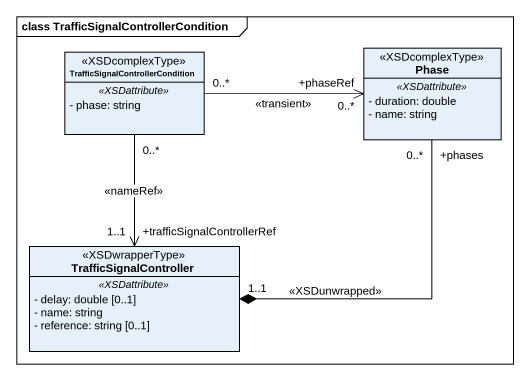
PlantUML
@startuml
mainframe class TrafficSignalControllerCondition
hide circle
hide empty members
skinparam classAttributeIconSize 0
class "TrafficSignalControllerCondition" as TrafficSignalControllerCondi <<XSDcomplexType>> {
  .. <<XSDattribute>> ..
  - phase: string
}
class Phase <<XSDcomplexType>> {
  .. <<XSDattribute>> ..
  - duration: double
  - name: string
}
class TrafficSignalController <<XSDwrapperType>> {
  .. <<XSDattribute>> ..
  - delay: double [0..1]
  - name: string
  - reference: string [0..1]
}
TrafficSignalControllerCondi "0..*" -right-> "+phaseRef\n0..*" Phase : <<transient>>
TrafficSignalControllerCondi "0..*" --> "+trafficSignalControllerRef\n1..1" TrafficSignalController : <<nameRef>>
TrafficSignalController "1..1" *-up- "+phases\n0..*" Phase : <<XSDunwrapped>>
@enduml
